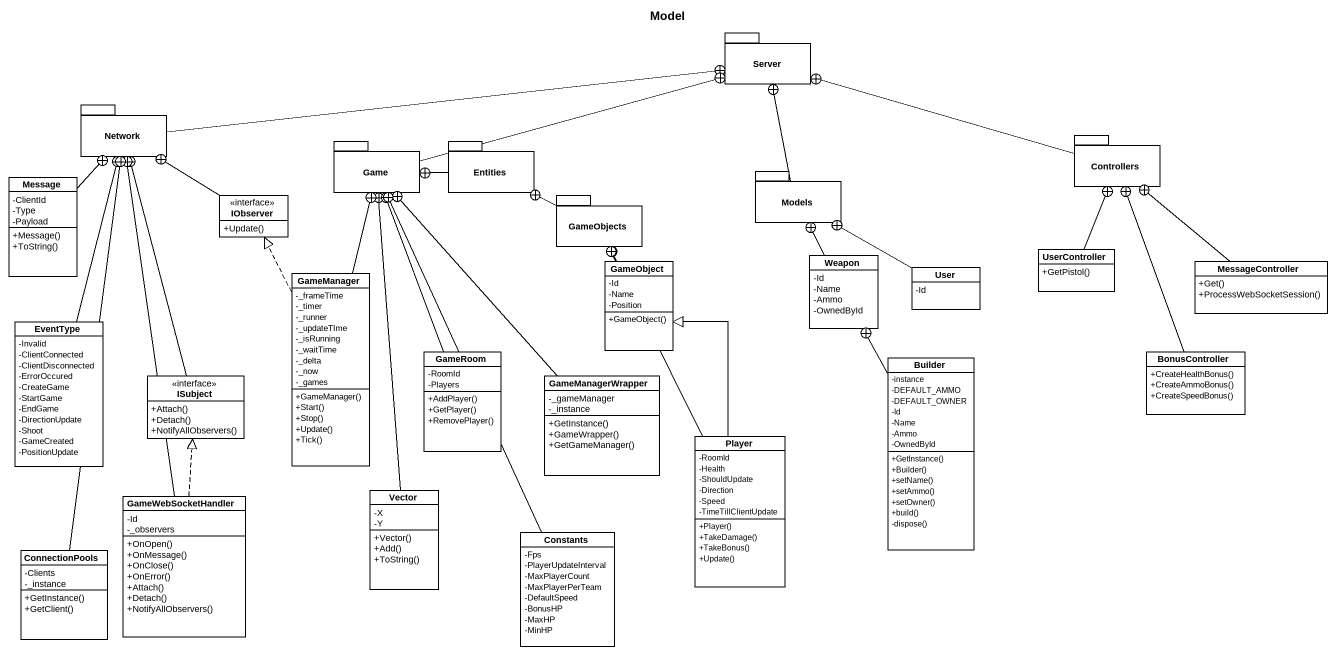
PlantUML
@startuml
title Model
hide circle
hide empty members
skinparam classAttributeIconSize 0
package Server {
}
package "Network" as Network_ {
}
package Game {
}
package Entities {
}
package Controllers {
}
class Message {
  -ClientId
  -Type
  -Payload
  +Message()
  +ToString()
}
interface IObserver {
  +Update()
}
package GameObjects {
}
package Models {
}
class GameManager {
  -_frameTime
  -_timer
  -_runner
  -_updateTIme
  -_isRunning
  -_waitTime
  -_delta
  -_now
  -_games
  +GameManager()
  +Start()
  +Stop()
  +Update()
  +Tick()
}
class GameObject {
  -Id
  -Name
  -Position
  +GameObject()
}
class Weapon {
  -Id
  -Name
  -Ammo
  -OwnedById
}
class User {
  -Id
}
class UserController {
  +GetPistol()
}
class MessageController {
  +Get()
  +ProcessWebSocketSession()
}
class EventType {
  -Invalid
  -ClientConnected
  -ClientDisconnected
  -ErrorOccured
  -CreateGame
  -StartGame
  -EndGame
  -DirectionUpdate
  -Shoot
  -GameCreated
  -PositionUpdate
}
class GameRoom {
  -RoomId
  -Players
  +AddPlayer()
  +GetPlayer()
  +RemovePlayer()
}
class BonusController {
  +CreateHealthBonus()
  +CreateAmmoBonus()
  +CreateSpeedBonus()
}
interface ISubject {
  +Attach()
  +Detach()
  +NotifyAllObservers()
}
class GameManagerWrapper {
  -_gameManager
  -_instance
  +GetInstance()
  +GameWrapper()
  +GetGameManager()
}
class Builder {
  -instance
  -DEFAULT_AMMO
  -DEFAULT_OWNER
  -Id
  -Name
  -Ammo
  -OwnedById
  +GetInstance()
  +Builder()
  +setName()
  +setAmmo()
  +setOwner()
  +build()
  -dispose()
}
class Player {
  -RoomId
  -Health
  -ShouldUpdate
  -Direction
  -Speed
  -TimeTillClientUpdate
  +Player()
  +TakeDamage()
  +TakeBonus()
  +Update()
}
class GameWebSocketHandler {
  -Id
  -_observers
  +OnOpen()
  +OnMessage()
  +OnClose()
  +OnError()
  +Attach()
  +Detach()
  +NotifyAllObservers()
}
class Vector {
  -X
  -Y
  +Vector()
  +Add()
  +ToString()
}
class Constants {
  -Fps
  -PlayerUpdateInterval
  -MaxPlayerCount
  -MaxPlayerPerTeam
  -DefaultSpeed
  -BonusHP
  -MaxHP
  -MinHP
}
class ConnectionPools {
  -Clients
  -_instance
  +GetInstance()
  +GetClient()
}
Network_ -right-+ Server
Game -right-+ Server
Entities -left-+ Game
Controllers -left-+ Server
Message -up-+ Network_
IObserver -up-+ Network_
GameObjects -left-+ Entities
Models -up-+ Server
GameManager -up-+ Game
GameManager .up.|> IObserver
GameObject -up-+ GameObjects
Weapon -up-+ Models
User -up-+ Models
UserController -up-+ Controllers
MessageController -up-+ Controllers
EventType -up-+ Network_
GameRoom -up-+ Game
BonusController -up-+ Controllers
ISubject -up-+ Network_
GameManagerWrapper -up-+ Game
Builder -up-+ Weapon
Player -up-+ GameObjects
Player -up-|> GameObject
GameWebSocketHandler -up-+ Network_
GameWebSocketHandler .up.|> ISubject
Vector -up-+ Game
Constants -up-+ Game
ConnectionPools -up-+ Network_
@enduml
